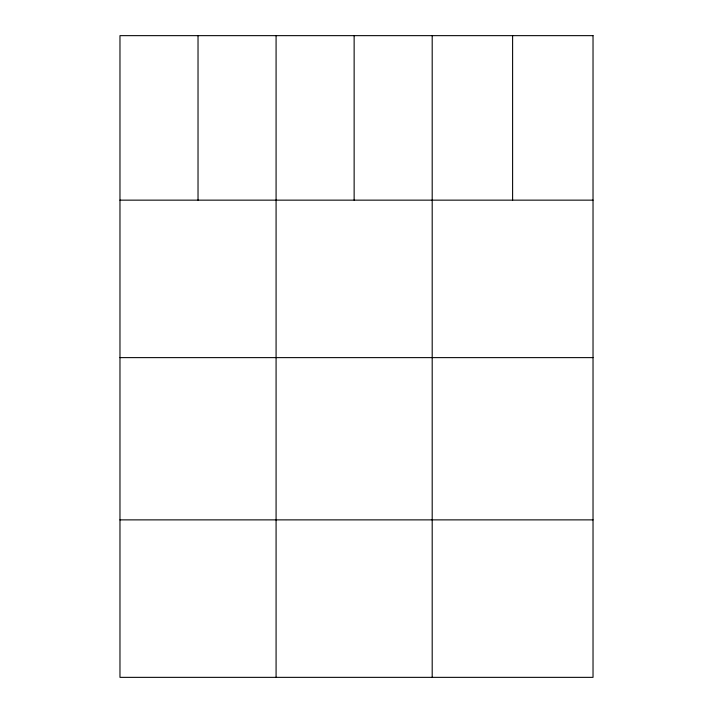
<?xml version="1.0" encoding="UTF-8"?>
<svg xmlns="http://www.w3.org/2000/svg" width="713" height="713" viewBox="0 0 713 713"><rect width="100%" height="100%" fill="white"/><g stroke="black" fill="none" stroke-linecap="round" stroke-linejoin="round"><path stroke-width="1.07" d="M119.971 200.148L593.029 200.148M119.971 357.623L593.029 357.623M119.971 519.875L593.029 519.875M512.611 35.65L512.611 200.148M432.194 35.65L432.194 677.35M354.138 35.65L354.138 200.148M276.083 35.65L276.083 677.35M198.027 35.65L198.027 200.148M593.029 35.65L119.971 35.65L119.971 677.35L593.029 677.35L593.029 35.65"/></g></svg>
